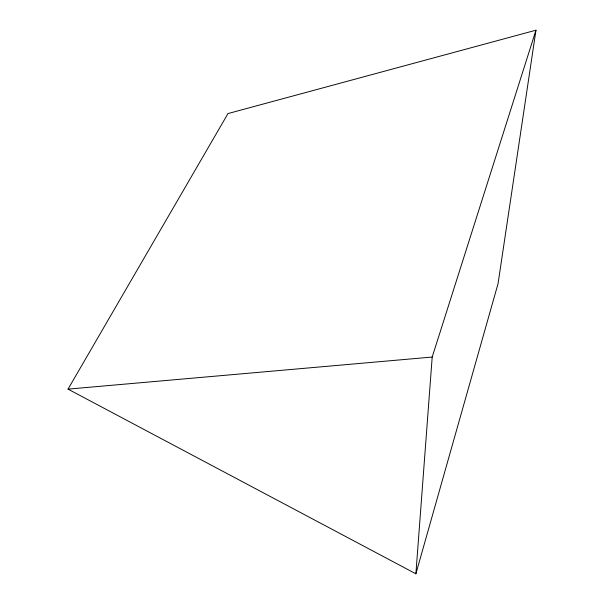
<?xml version="1.0" encoding="UTF-8"?>
<svg xmlns="http://www.w3.org/2000/svg" width="604" height="604" viewBox="0 0 604 604"><rect width="100%" height="100%" fill="white"/><g stroke="black" fill="none" stroke-linecap="round" stroke-linejoin="round"><path stroke-width="0.91" d="M415.884 573.8L432.2 357.047L535.967 30.2L227.995 113.567L68.033 389.127L415.884 573.8L498.058 283.631L535.967 30.2M68.033 389.127L432.2 357.047"/></g></svg>
